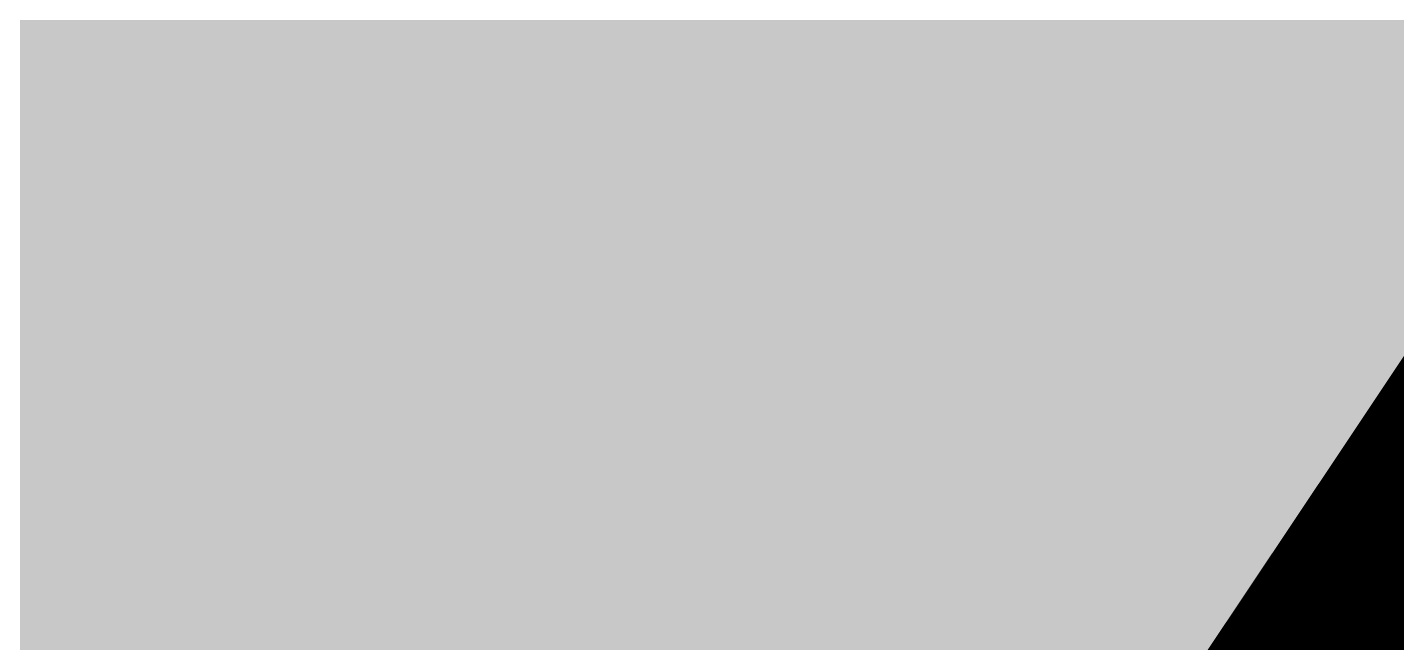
# Model space of a CAD drawing. Header units: millimetres. Extents: x -11 to 223, y -88 to 3.
# Drawn here: x 19.176 to 19.3605, y -43.8522 to -43.7693 of the extents above; entities that cross this region are included whole.
import ezdxf

# ---------------------------------------------------------------- set-up
doc = ezdxf.new("R2010")
doc.units = ezdxf.units.MM
doc.header["$MEASUREMENT"] = 0
doc.layers.add('Bottom-Layer', color=7, linetype='Continuous', true_color=0x0000ff)
doc.layers.add('Top-Layer', color=7, linetype='Continuous', true_color=0xff0000)

msp = doc.modelspace()

# ---------------------------------------------------------------- hatches: boundary and pattern name
at = {"layer": 'Bottom-Layer'}
msp.add_hatch(color=256, dxfattribs=at).paths.add_polyline_path([(-10.33528, 1.97866), (-0.38039, 1.97866), (-0.84578, 1.72673), (-1.19549, 1.32954), (-1.38645, 0.83599), (-1.39516, 0.30686), (-1.22055, -0.1927), (-0.8841, -0.60119), (-0.42726, -0.8683), (0.09374, -0.96115), (1.79374, -0.96115), (2.31473, -0.8683), (2.77158, -0.60119), (3.10802, -0.1927), (3.28264, 0.30686), (3.27393, 0.83599), (3.08296, 1.32954), (2.73326, 1.72673), (2.26787, 1.97866), (222.62891, 1.97866), (222.62891, -87.47523), (-10.33528, -87.47523)])
at = {"layer": 'Top-Layer'}
msp.add_hatch(color=256, dxfattribs=at).paths.add_polyline_path([(-10.33528, 1.97866), (-0.38039, 1.97866), (-0.84578, 1.72673), (-1.19549, 1.32954), (-1.38645, 0.83599), (-1.39516, 0.30686), (-1.22055, -0.1927), (-0.8841, -0.60119), (-0.42726, -0.8683), (0.09374, -0.96115), (1.79374, -0.96115), (2.31473, -0.8683), (2.77158, -0.60119), (3.10802, -0.1927), (3.28264, 0.30686), (3.27393, 0.83599), (3.08296, 1.32954), (2.73326, 1.72673), (2.26787, 1.97866), (222.62891, 1.97866), (222.62891, -87.47523), (-10.33528, -87.47523)])

# ---------------------------------------------------------------- linework, layer by layer
at = {"layer": 'Bottom-Layer', "const_width": 0.0508}
msp.add_lwpolyline([(19.1889, -44.45569), (19.28467, -44.93716), (19.5574, -45.34533), (19.96557, -45.61806), (20.44704, -45.71383), (20.92851, -45.61806), (21.33668, -45.34533), (21.60941, -44.93716), (21.70518, -44.45569), (21.60941, -43.97422), (21.33668, -43.56605), (20.92851, -43.29332), (20.44704, -43.19755), (19.96557, -43.29332), (19.5574, -43.56605), (19.28467, -43.97422)], close=True, dxfattribs=at)
at = {"layer": 'Top-Layer', "const_width": 0.0508}
msp.add_lwpolyline([(25.1681, -43.97055), (21.60789, -43.97055), (21.33427, -43.56364), (20.92589, -43.29223), (20.44477, -43.19755), (19.964, -43.29397), (19.5566, -43.56685), (19.28445, -43.97474), (19.1889, -44.45569), (19.28445, -44.93663), (19.5566, -45.34453), (19.964, -45.61741), (20.44477, -45.71383), (20.92589, -45.61915), (21.33427, -45.34774), (21.60789, -44.94083), (25.36905, -44.94083)], dxfattribs=at)

doc.saveas('drawing.dxf')
